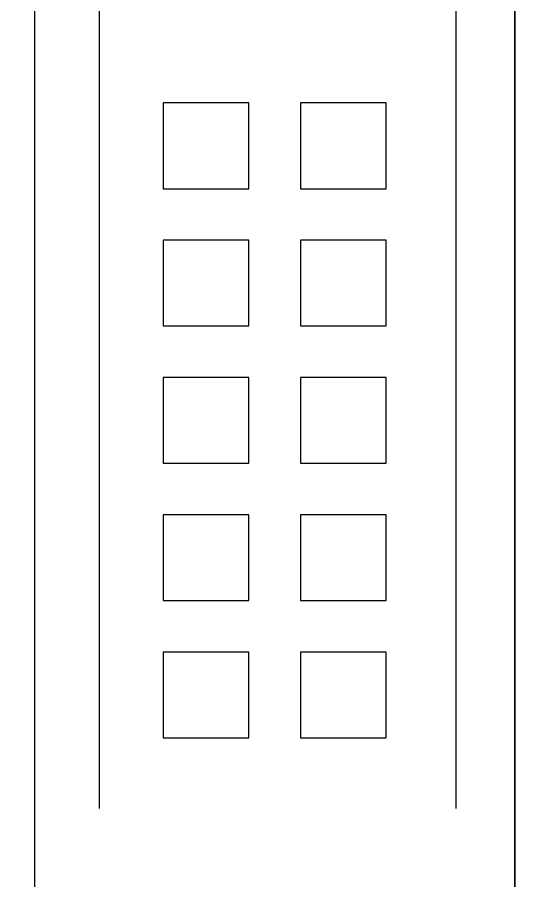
# Model space of a CAD drawing. Extents: x -1020 to 856, y -646 to 1108.
# Drawn here: x 341.33 to 350.72, y 681.2 to 697.17 of the extents above; entities that cross this region are included whole.
import ezdxf

# ---------------------------------------------------------------- set-up
doc = ezdxf.new("R2010")
doc.units = 0
doc.header["$MEASUREMENT"] = 0
doc.layers.add('LAYER_1', color=7, linetype='CONTINUOUS')

msp = doc.modelspace()

# ---------------------------------------------------------------- linework, layer by layer
at = {"layer": 'LAYER_1', "color": 250}
for points, knots in [([(581.5, 670), (581.5, 670), (581.5, 793), (581.5, 793), (581.5, 793), (581.5, 795.761), (579.261, 798), (576.5, 798), (576.5, 798), (576.5, 798), (333.5, 798), (333.5, 798), (333.5, 798), (330.739, 798), (328.5, 795.761), (328.5, 793), (328.5, 793), (328.5, 793), (328.5, 670), (328.5, 670), (328.5, 670), (328.5, 667.239), (330.739, 665), (333.5, 665), (333.5, 665), (333.5, 665), (576.5, 665), (576.5, 665), (576.5, 665), (579.261, 665), (581.5, 667.239), (581.5, 670)], [0, 0, 0, 0, 0.125, 0.125, 0.125, 0.125, 0.25, 0.25, 0.25, 0.25, 0.375, 0.375, 0.375, 0.375, 0.5, 0.5, 0.5, 0.5, 0.625, 0.625, 0.625, 0.625, 0.75, 0.75, 0.75, 0.75, 0.875, 0.875, 0.875, 0.875, 1, 1, 1, 1]), ([(341.6486, 762.11), (341.6486, 762.11), (350.5386, 762.11), (350.5386, 762.11), (350.5386, 762.11), (350.5386, 762.11), (350.5386, 678.29), (350.5386, 678.29), (350.5386, 678.29), (350.5386, 678.29), (341.6486, 678.29), (341.6486, 678.29), (341.6486, 678.29), (341.6486, 678.29), (341.6486, 762.11), (341.6486, 762.11)], [0, 0, 0, 0, 0.25, 0.25, 0.25, 0.25, 0.5, 0.5, 0.5, 0.5, 0.75, 0.75, 0.75, 0.75, 1, 1, 1, 1]), ([(350.5368, 762.11), (350.5368, 762.11), (385.4618, 762.11), (385.4618, 762.11), (385.4618, 762.11), (385.4618, 762.11), (385.4618, 678.29), (385.4618, 678.29), (385.4618, 678.29), (385.4618, 678.29), (350.5368, 678.29), (350.5368, 678.29), (350.5368, 678.29), (350.5368, 678.29), (350.5368, 762.11), (350.5368, 762.11)], [0, 0, 0, 0, 0.25, 0.25, 0.25, 0.25, 0.5, 0.5, 0.5, 0.5, 0.75, 0.75, 0.75, 0.75, 1, 1, 1, 1]), ([(344.0299, 695.5897), (344.0299, 695.5897), (345.6174, 695.5897), (345.6174, 695.5897), (345.6174, 695.5897), (345.6174, 695.5897), (345.6174, 694.0022), (345.6174, 694.0022), (345.6174, 694.0022), (345.6174, 694.0022), (344.0299, 694.0022), (344.0299, 694.0022), (344.0299, 694.0022), (344.0299, 694.0022), (344.0299, 695.5897), (344.0299, 695.5897)], [0, 0, 0, 0, 0.25, 0.25, 0.25, 0.25, 0.5, 0.5, 0.5, 0.5, 0.75, 0.75, 0.75, 0.75, 1, 1, 1, 1]), ([(346.5699, 695.5897), (346.5699, 695.5897), (348.1574, 695.5897), (348.1574, 695.5897), (348.1574, 695.5897), (348.1574, 695.5897), (348.1574, 694.0022), (348.1574, 694.0022), (348.1574, 694.0022), (348.1574, 694.0022), (346.5699, 694.0022), (346.5699, 694.0022), (346.5699, 694.0022), (346.5699, 694.0022), (346.5699, 695.5897), (346.5699, 695.5897)], [0, 0, 0, 0, 0.25, 0.25, 0.25, 0.25, 0.5, 0.5, 0.5, 0.5, 0.75, 0.75, 0.75, 0.75, 1, 1, 1, 1]), ([(344.0299, 693.0497), (344.0299, 693.0497), (345.6174, 693.0497), (345.6174, 693.0497), (345.6174, 693.0497), (345.6174, 693.0497), (345.6174, 691.4622), (345.6174, 691.4622), (345.6174, 691.4622), (345.6174, 691.4622), (344.0299, 691.4622), (344.0299, 691.4622), (344.0299, 691.4622), (344.0299, 691.4622), (344.0299, 693.0497), (344.0299, 693.0497)], [0, 0, 0, 0, 0.25, 0.25, 0.25, 0.25, 0.5, 0.5, 0.5, 0.5, 0.75, 0.75, 0.75, 0.75, 1, 1, 1, 1]), ([(346.5699, 693.0497), (346.5699, 693.0497), (348.1574, 693.0497), (348.1574, 693.0497), (348.1574, 693.0497), (348.1574, 693.0497), (348.1574, 691.4622), (348.1574, 691.4622), (348.1574, 691.4622), (348.1574, 691.4622), (346.5699, 691.4622), (346.5699, 691.4622), (346.5699, 691.4622), (346.5699, 691.4622), (346.5699, 693.0497), (346.5699, 693.0497)], [0, 0, 0, 0, 0.25, 0.25, 0.25, 0.25, 0.5, 0.5, 0.5, 0.5, 0.75, 0.75, 0.75, 0.75, 1, 1, 1, 1]), ([(344.0299, 690.5097), (344.0299, 690.5097), (345.6174, 690.5097), (345.6174, 690.5097), (345.6174, 690.5097), (345.6174, 690.5097), (345.6174, 688.9222), (345.6174, 688.9222), (345.6174, 688.9222), (345.6174, 688.9222), (344.0299, 688.9222), (344.0299, 688.9222), (344.0299, 688.9222), (344.0299, 688.9222), (344.0299, 690.5097), (344.0299, 690.5097)], [0, 0, 0, 0, 0.25, 0.25, 0.25, 0.25, 0.5, 0.5, 0.5, 0.5, 0.75, 0.75, 0.75, 0.75, 1, 1, 1, 1]), ([(346.5699, 690.5097), (346.5699, 690.5097), (348.1574, 690.5097), (348.1574, 690.5097), (348.1574, 690.5097), (348.1574, 690.5097), (348.1574, 688.9222), (348.1574, 688.9222), (348.1574, 688.9222), (348.1574, 688.9222), (346.5699, 688.9222), (346.5699, 688.9222), (346.5699, 688.9222), (346.5699, 688.9222), (346.5699, 690.5097), (346.5699, 690.5097)], [0, 0, 0, 0, 0.25, 0.25, 0.25, 0.25, 0.5, 0.5, 0.5, 0.5, 0.75, 0.75, 0.75, 0.75, 1, 1, 1, 1]), ([(344.0299, 687.9697), (344.0299, 687.9697), (345.6174, 687.9697), (345.6174, 687.9697), (345.6174, 687.9697), (345.6174, 687.9697), (345.6174, 686.3822), (345.6174, 686.3822), (345.6174, 686.3822), (345.6174, 686.3822), (344.0299, 686.3822), (344.0299, 686.3822), (344.0299, 686.3822), (344.0299, 686.3822), (344.0299, 687.9697), (344.0299, 687.9697)], [0, 0, 0, 0, 0.25, 0.25, 0.25, 0.25, 0.5, 0.5, 0.5, 0.5, 0.75, 0.75, 0.75, 0.75, 1, 1, 1, 1]), ([(346.5699, 687.9697), (346.5699, 687.9697), (348.1574, 687.9697), (348.1574, 687.9697), (348.1574, 687.9697), (348.1574, 687.9697), (348.1574, 686.3822), (348.1574, 686.3822), (348.1574, 686.3822), (348.1574, 686.3822), (346.5699, 686.3822), (346.5699, 686.3822), (346.5699, 686.3822), (346.5699, 686.3822), (346.5699, 687.9697), (346.5699, 687.9697)], [0, 0, 0, 0, 0.25, 0.25, 0.25, 0.25, 0.5, 0.5, 0.5, 0.5, 0.75, 0.75, 0.75, 0.75, 1, 1, 1, 1]), ([(344.0299, 685.4297), (344.0299, 685.4297), (345.6174, 685.4297), (345.6174, 685.4297), (345.6174, 685.4297), (345.6174, 685.4297), (345.6174, 683.8422), (345.6174, 683.8422), (345.6174, 683.8422), (345.6174, 683.8422), (344.0299, 683.8422), (344.0299, 683.8422), (344.0299, 683.8422), (344.0299, 683.8422), (344.0299, 685.4297), (344.0299, 685.4297)], [0, 0, 0, 0, 0.25, 0.25, 0.25, 0.25, 0.5, 0.5, 0.5, 0.5, 0.75, 0.75, 0.75, 0.75, 1, 1, 1, 1]), ([(346.5699, 685.4297), (346.5699, 685.4297), (348.1574, 685.4297), (348.1574, 685.4297), (348.1574, 685.4297), (348.1574, 685.4297), (348.1574, 683.8422), (348.1574, 683.8422), (348.1574, 683.8422), (348.1574, 683.8422), (346.5699, 683.8422), (346.5699, 683.8422), (346.5699, 683.8422), (346.5699, 683.8422), (346.5699, 685.4297), (346.5699, 685.4297)], [0, 0, 0, 0, 0.25, 0.25, 0.25, 0.25, 0.5, 0.5, 0.5, 0.5, 0.75, 0.75, 0.75, 0.75, 1, 1, 1, 1])]:
    msp.add_open_spline(points, degree=3, knots=knots, dxfattribs=at)
at = {"layer": 'LAYER_1', "color": 1}
msp.add_open_spline([(342.8424, 757.8578), (342.8424, 757.8578), (342.8424, 682.5341), (342.8424, 682.5341)], degree=3, dxfattribs=at)
at = {"layer": 'LAYER_1', "color": 186}
msp.add_open_spline([(349.4464, 757.8578), (349.4464, 757.8578), (349.4464, 682.5341), (349.4464, 682.5341)], degree=3, dxfattribs=at)

doc.saveas('drawing.dxf')
